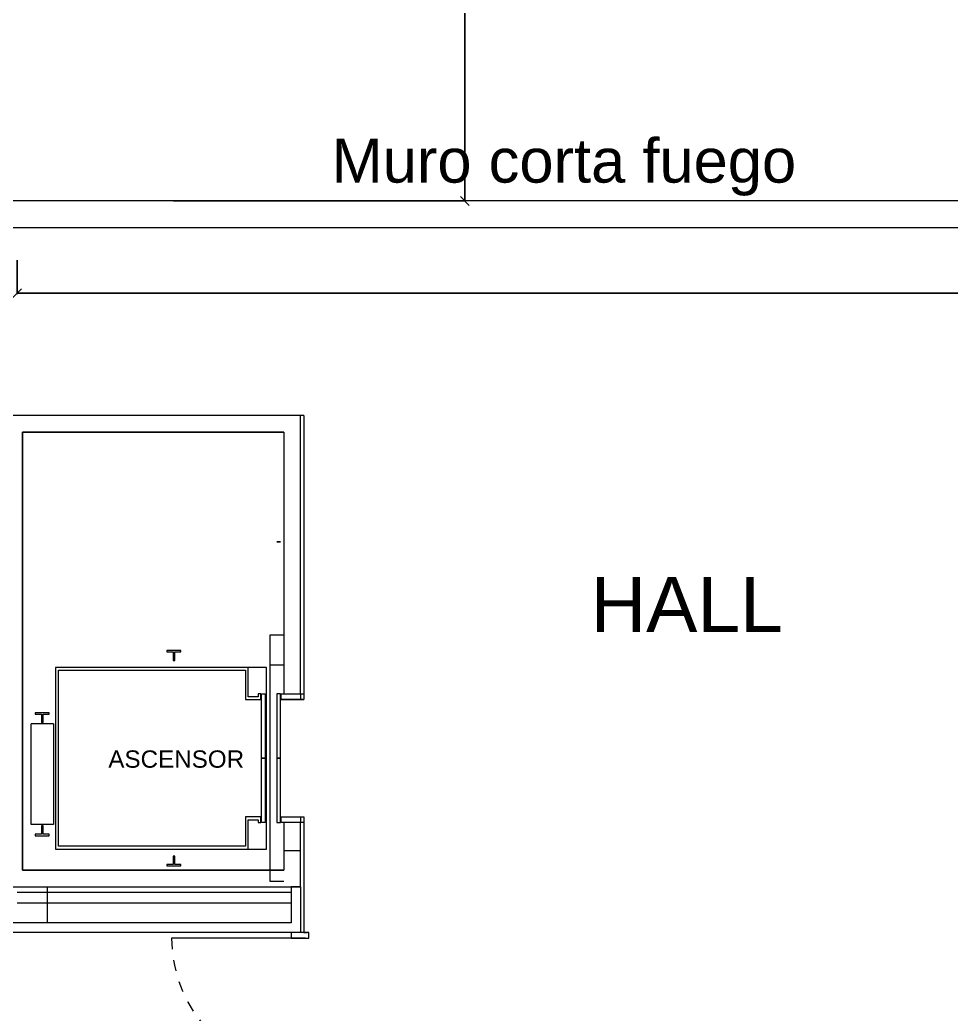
# Model space of a CAD drawing. Header units: millimetres. Extents: x 182 to 305, y 81 to 164.
# Drawn here: x 240.11 to 248.58, y 109.05 to 118.08 of the extents above; entities that cross this region are included whole.
import ezdxf

# ---------------------------------------------------------------- set-up
doc = ezdxf.new("R2010")
doc.units = ezdxf.units.MM
doc.linetypes.add('Dash 1_16_', pattern=[0.003174, 0.001587, -0.001587])
for name, color, linetype, lineweight in [('000', 7, 'Continuous', 9), ('A-AREAIDM', 7, 'Continuous', 18), ('A-AREALIM', 7, 'Continuous', 9), ('A-DOORSYM', 7, 'Continuous', 9), ('A-FLOROTM', 7, 'Continuous', 9), ('A-WALL', 7, 'Continuous', 9), ('A-WALLCWM', 7, 'Continuous', 9), ('DIMENSION', 1, 'Continuous', 25), ('G-PLANOTM', 7, 'Continuous', 9)]:
    doc.layers.add(name, color=color, linetype=linetype, lineweight=lineweight)
for name, color, linetype in [('estructura', 7, 'Continuous'), ('Lineas Muros mampostería', 7, 'Continuous'), ('Sectores', 3, 'Continuous')]:
    doc.layers.add(name, color=color, linetype=linetype)
doc.styles.add('ARIALNARROW', font='ARIALN.TTF')
doc.styles.add('MtXpl_Arial_Unicode_', font='ARIALUNI.ttf')
doc.styles.add('PANROMAN', font='arial.ttf', dxfattribs={"height": 0.4})
doc.dimstyles.new('C', dxfattribs={"dimscale": 1.5, "dimtxt": 0.15, "dimasz": 0.08, "dimexe": 0.01, "dimexo": 0, "dimgap": 0.025, "dimtad": 1, "dimzin": 0, "dimdsep": 46, "dimtxsty": 'ARIALNARROW', "dimblk": 'OBLIQUE', "dimcen": 0, "dimclrd": 256, "dimclre": 256, "dimclrt": 256, "dimadec": 0, "dimazin": 0, "dimtfac": 1.666667, "dimtofl": 0, "dimtmove": 0, "dimatfit": 0, "dimldrblk": 'OBLIQUE', "dimfxl": 0.1, "dimtolj": 1, "dimtzin": 0, "dimarcsym": 0})

# ---------------------------------------------------------------- blocks, each defined once
blk = doc.blocks.new('_Oblique')
at = {"layer": 'estructura', "color": 0, "lineweight": -2}
blk.add_line((-0.5, -0.5), (0.5, 0.5), dxfattribs=at)
blk = doc.blocks.new('*D53')
at = {"layer": 'Defpoints', "color": 0}
for p in [(240.086106, 115.897484), (265.070788, 115.897484), (240.086106, 115.597484)]:
    blk.add_point(p, dxfattribs=at)
at = {"layer": 'DIMENSION', "lineweight": -2}
for p, q in [((240.086106, 115.897484), (240.086106, 115.587484)), ((265.070788, 115.897484), (265.070788, 115.587484)), ((265.070788, 115.597484), (240.086106, 115.597484))]:
    blk.add_line(p, q, dxfattribs=at)
at = {"layer": 'DIMENSION', "lineweight": -2, "xscale": 0.08, "yscale": 0.08, "zscale": 0.08, "rotation": 180}
blk.add_blockref('_Oblique', (240.086106, 115.597484), dxfattribs=at)
at = {"layer": 'DIMENSION', "lineweight": -2, "xscale": 0.08, "yscale": 0.08, "zscale": 0.08}
blk.add_blockref('_Oblique', (265.070788, 115.597484), dxfattribs=at)
at = {"layer": 'DIMENSION', "insert": (252.578447, 115.699061), "char_height": 0.15, "attachment_point": 5, "style": 'ARIALNARROW'}
blk.add_mtext('\\A1;24.98', dxfattribs=at)
blk = doc.blocks.new('*D112')
at = {"layer": 'Defpoints', "color": 0}
for p in [(244.156137, 128.024648), (245.056137, 128.024648), (241.508238, 116.434648)]:
    blk.add_point(p, dxfattribs=at)
at = {"layer": 'DIMENSION', "lineweight": -2}
for p, q in [((245.056137, 128.024648), (244.146137, 128.024648)), ((244.156137, 116.434648), (244.156137, 128.024648)), ((241.508238, 116.434648), (244.166137, 116.434648))]:
    blk.add_line(p, q, dxfattribs=at)
at = {"layer": 'DIMENSION', "lineweight": -2, "xscale": 0.08, "yscale": 0.08, "zscale": 0.08}
for p, rotation in [((244.156137, 128.024648), 90), ((244.156137, 116.434648), 270)]:
    blk.add_blockref('_Oblique', p, dxfattribs=dict(at, rotation=rotation))
at = {"layer": 'DIMENSION', "insert": (244.05456, 122.229648), "char_height": 0.15, "attachment_point": 5, "rotation": 90, "style": 'ARIALNARROW'}
blk.add_mtext('\\A1;11.59', dxfattribs=at)

msp = doc.modelspace()

# ---------------------------------------------------------------- linework, layer by layer
at = {"layer": 'A-AREALIM', "color": 252}
for p, q in [((240.361106, 109.877148), (240.361106, 110.204648)), ((240.086106, 110.154648), (242.578601, 110.154648))]:
    msp.add_line(p, q, dxfattribs=at)
at = {"layer": 'A-DOORSYM', "color": 252}
msp.add_line((242.707606, 109.737648), (241.490606, 109.737648), dxfattribs=at)
at = {"layer": 'A-DOORSYM', "color": 252, "linetype": 'Dash 1_16_'}
msp.add_arc((242.707606, 109.737648), 1.217, 180, 270, dxfattribs=at)
at = {"layer": 'A-FLOROTM', "color": 252}
for p, q in [((242.661101, 111.956648), (242.661101, 111.905848)), ((242.661101, 110.839048), (242.661101, 110.788248)), ((240.286106, 110.054648), (240.086106, 110.054648)), ((242.578601, 110.054648), (240.286106, 110.054648)), ((242.661101, 109.792148), (242.661101, 109.789648)), ((242.662606, 109.789648), (242.662606, 109.792148))]:
    msp.add_line(p, q, dxfattribs=at)
at = {"layer": 'A-WALL', "color": 252, "lineweight": 18}
for p, q in [((250.836101, 116.434648), (239.386101, 116.434648)), ((239.386101, 116.194648), (250.836101, 116.194648)), ((240.136106, 114.484649), (239.986106, 114.484649)), ((242.692606, 114.484649), (240.136106, 114.484649)), ((242.661101, 111.956648), (242.661101, 114.484649)), ((242.661101, 111.956648), (242.661101, 114.484649)), ((242.692606, 114.484649), (242.692606, 111.905848)), ((240.136106, 110.354648), (240.136106, 114.334649)), ((240.136106, 114.334649), (242.511101, 114.334649)), ((242.511101, 114.334649), (242.511101, 111.956648)), ((242.511101, 114.334649), (242.511101, 111.956648)), ((242.511101, 111.956648), (242.661101, 111.956648)), ((242.511101, 111.956648), (242.661101, 111.956648)), ((242.692606, 110.839048), (242.692606, 109.789648)), ((242.511101, 110.788248), (242.511101, 110.534649)), ((242.661101, 110.788248), (242.511101, 110.788248)), ((242.511101, 110.788248), (242.511101, 110.354648)), ((242.661101, 110.788248), (242.511101, 110.788248)), ((242.661101, 110.534649), (242.661101, 110.788248)), ((242.661101, 110.204648), (242.661101, 110.788248)), ((242.511101, 110.534649), (242.661101, 110.534649)), ((242.511101, 110.354648), (240.136106, 110.354648)), ((239.986106, 110.204648), (240.136106, 110.204648)), ((240.136106, 110.204648), (242.511101, 110.204648)), ((242.511101, 110.204648), (242.661101, 110.204648)), ((242.578601, 110.204648), (242.578601, 109.877148)), ((242.663601, 110.204648), (242.578601, 110.204648)), ((242.663601, 109.792148), (242.663601, 110.204648)), ((242.578601, 109.877148), (228.513601, 109.877148)), ((228.428601, 109.792148), (242.663601, 109.792148)), ((242.692606, 109.789648), (242.722606, 109.789648))]:
    msp.add_line(p, q, dxfattribs=at)
at = {"layer": 'A-WALLCWM', "color": 252, "lineweight": 18}
for p, q in [((242.577606, 109.789648), (242.577606, 109.737648)), ((242.737606, 109.789648), (242.577606, 109.789648)), ((242.737606, 109.737648), (242.737606, 109.789648)), ((242.577606, 109.737648), (242.737606, 109.737648))]:
    msp.add_line(p, q, dxfattribs=at)
at = {"layer": 'G-PLANOTM', "color": 252}
for p, q in [((242.447601, 113.337049), (242.479351, 113.337049)), ((242.479351, 113.337049), (242.447601, 113.337049)), ((242.511101, 112.490048), (242.384101, 112.490048)), ((242.384101, 112.490048), (242.384101, 110.254848)), ((241.574601, 112.350248), (241.447601, 112.350248)), ((241.447601, 112.350248), (241.447601, 112.337548)), ((241.447601, 112.337548), (241.503164, 112.337548)), ((241.503164, 112.337548), (241.503164, 112.261348)), ((241.519039, 112.337548), (241.574601, 112.337548)), ((241.519039, 112.261348), (241.519039, 112.337548)), ((241.574601, 112.337548), (241.574601, 112.350248)), ((240.436451, 112.197848), (240.436451, 110.547048)), ((242.352351, 112.197848), (240.436451, 112.197848)), ((241.503164, 112.261348), (241.519039, 112.261348)), ((242.187251, 111.931248), (242.187251, 112.197848)), ((242.352351, 110.547048), (242.352351, 112.197848)), ((242.384101, 112.219449), (242.511101, 112.219449)), ((240.461851, 110.572448), (240.461851, 112.172448)), ((240.461851, 112.172448), (242.161851, 112.172448)), ((242.161851, 112.172448), (242.161851, 111.905848)), ((242.276151, 111.931248), (242.187251, 111.931248)), ((242.276151, 111.956648), (242.276151, 111.931248)), ((242.301551, 111.956648), (242.276151, 111.956648)), ((242.301551, 111.905848), (242.301551, 111.956648)), ((242.307901, 111.956648), (242.339651, 111.956648)), ((242.307901, 111.372448), (242.307901, 111.956648)), ((242.339651, 111.956648), (242.339651, 111.372448)), ((242.447601, 111.956648), (242.447601, 111.372448)), ((242.479351, 111.956648), (242.447601, 111.956648)), ((242.479351, 111.372448), (242.479351, 111.956648)), ((242.485701, 111.956648), (242.692606, 111.956648)), ((242.485701, 111.905848), (242.485701, 111.956648)), ((242.692606, 111.956648), (242.692606, 111.905848)), ((242.161851, 111.905848), (242.301551, 111.905848)), ((242.692606, 111.905848), (242.485701, 111.905848)), ((242.485701, 111.905848), (242.692606, 111.905848)), ((240.377801, 111.785848), (240.250801, 111.785848)), ((240.250801, 111.785848), (240.250801, 111.773148)), ((240.250801, 111.773148), (240.306364, 111.773148)), ((240.306364, 111.773148), (240.306364, 111.696948)), ((240.322239, 111.773148), (240.377801, 111.773148)), ((240.322239, 111.696948), (240.322239, 111.773148)), ((240.377801, 111.773148), (240.377801, 111.785848)), ((240.415901, 111.684248), (240.212701, 111.684248)), ((240.212701, 110.769848), (240.212701, 111.684248)), ((240.306364, 111.696948), (240.322239, 111.696948)), ((240.415901, 111.684248), (240.415901, 110.769848)), ((242.339651, 111.372448), (242.307901, 111.372448)), ((242.307901, 111.372448), (242.339651, 111.372448)), ((242.307901, 110.788248), (242.307901, 111.372448)), ((242.339651, 111.372448), (242.339651, 110.788248)), ((242.447601, 111.372448), (242.479351, 111.372448)), ((242.447601, 111.372448), (242.447601, 110.788248)), ((242.479351, 111.372448), (242.447601, 111.372448)), ((242.479351, 110.788248), (242.479351, 111.372448)), ((242.161851, 110.839048), (242.161851, 110.572448)), ((242.301551, 110.839048), (242.161851, 110.839048)), ((242.301551, 110.788248), (242.301551, 110.839048)), ((242.485701, 110.839048), (242.692606, 110.839048)), ((242.485701, 110.788248), (242.485701, 110.839048)), ((242.692606, 110.839048), (242.692606, 110.788248)), ((240.415901, 110.769848), (240.212701, 110.769848)), ((240.322239, 110.757148), (240.306364, 110.757148)), ((240.306364, 110.757148), (240.306364, 110.680948)), ((240.322239, 110.680948), (240.322239, 110.757148)), ((242.187251, 110.547048), (242.187251, 110.813648)), ((242.187251, 110.813648), (242.276151, 110.813648)), ((242.276151, 110.813648), (242.276151, 110.788248)), ((242.276151, 110.788248), (242.301551, 110.788248)), ((242.339651, 110.788248), (242.307901, 110.788248)), ((242.447601, 110.788248), (242.479351, 110.788248)), ((242.692606, 110.788248), (242.485701, 110.788248)), ((240.306364, 110.680948), (240.250801, 110.680948)), ((240.250801, 110.680948), (240.250801, 110.668248)), ((240.250801, 110.668248), (240.377801, 110.668248)), ((240.377801, 110.680948), (240.322239, 110.680948)), ((240.377801, 110.668248), (240.377801, 110.680948)), ((242.161851, 110.572448), (240.461851, 110.572448)), ((240.436451, 110.547048), (242.352351, 110.547048)), ((241.519039, 110.483548), (241.503164, 110.483548)), ((241.503164, 110.483548), (241.503164, 110.407348)), ((241.519039, 110.407348), (241.519039, 110.483548)), ((241.503164, 110.407348), (241.447601, 110.407348)), ((241.447601, 110.407348), (241.447601, 110.394648)), ((241.447601, 110.394648), (241.574601, 110.394648)), ((241.574601, 110.407348), (241.519039, 110.407348)), ((241.574601, 110.394648), (241.574601, 110.407348)), ((242.384101, 110.254848), (242.511101, 110.254848))]:
    msp.add_line(p, q, dxfattribs=at)
at = {"layer": 'Lineas Muros mampostería', "color": 252, "linetype": 'Continuous'}
for p, q in [((240.136106, 110.354648), (240.136106, 114.334649)), ((240.136106, 114.334649), (242.511101, 114.334649)), ((242.511101, 110.354648), (240.136106, 110.354648))]:
    msp.add_line(p, q, dxfattribs=at)

# ---------------------------------------------------------------- texts
at = {"layer": '000', "style": 'MtXpl_Arial_Unicode_'}
msp.add_text('ASCENSOR', height=0.1575, dxfattribs=at).set_placement((240.914929, 111.285912))
at = {"layer": 'A-AREAIDM', "color": 252, "style": 'PANROMAN'}
msp.add_text('Muro corta fuego', height=0.4, dxfattribs=at).set_placement((242.943806, 116.601719))
at = {"layer": 'Sectores', "style": 'MtXpl_Arial_Unicode_'}
msp.add_text('HALL', height=0.5, dxfattribs=at).set_placement((245.299246, 112.519562))

# ---------------------------------------------------------------- dimensions: what is measured, and where the dimension line sits
at = {"layer": 'DIMENSION'}
dim = msp.add_linear_dim(base=(244.156137, 128.024648), p1=(241.508238, 116.434648), p2=(245.056137, 128.024648), angle=90, dimstyle='C', override={"dimscale": 1, "dimlfac": 1, "dimtxsty": 'ARIALNARROW', "dimtolj": 1}, dxfattribs=at)
dim.commit()
dim.dimension.update_dxf_attribs({"geometry": '*D112', "text_midpoint": (244.05456, 122.229648)})
dim = msp.add_linear_dim(base=(240.086106, 115.597484), p1=(265.070788, 115.897484), p2=(240.086106, 115.897484), dimstyle='C', override={"dimscale": 1, "dimlfac": 1, "dimtxsty": 'ARIALNARROW', "dimtmove": 1, "dimtolj": 1}, dxfattribs=at)
dim.commit()
dim.dimension.update_dxf_attribs({"geometry": '*D53', "text_midpoint": (252.578447, 115.699061)})

doc.saveas('drawing.dxf')
